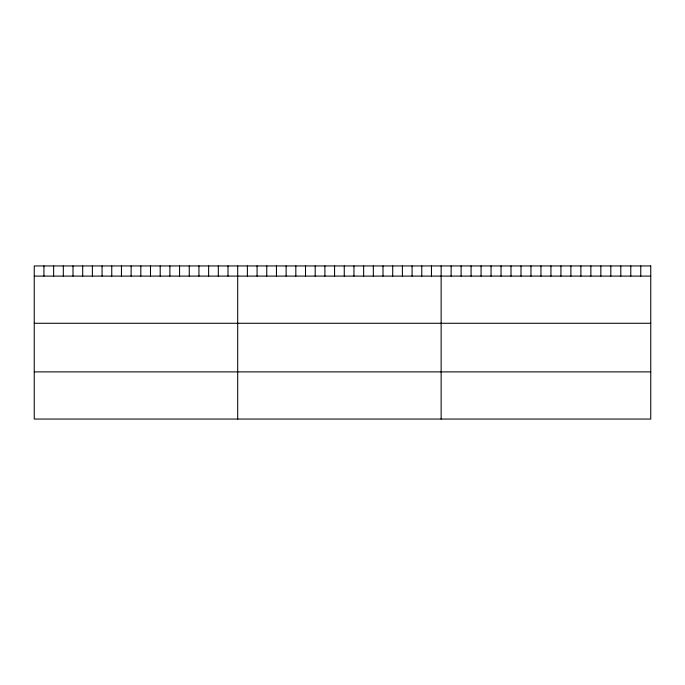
<?xml version="1.0" encoding="UTF-8"?>
<svg xmlns="http://www.w3.org/2000/svg" width="685" height="685" viewBox="0 0 685 685"><rect width="100%" height="100%" fill="white"/><g stroke="black" fill="none" stroke-linecap="round" stroke-linejoin="round"><path stroke-width="1.03" d="M34.25 276.098L650.75 276.098M34.25 323.277L650.75 323.277M34.25 371.886L650.75 371.886M640.766 265.943L640.766 276.098M630.791 265.943L630.791 276.098M620.807 265.943L620.807 276.098M610.823 265.943L610.823 276.098M600.839 265.943L600.839 276.098M590.864 265.943L590.864 276.098M580.88 265.943L580.88 276.098M570.896 265.943L570.896 276.098M560.921 265.943L560.921 276.098M550.937 265.943L550.937 276.098M540.953 265.943L540.953 276.098M530.969 265.943L530.969 276.098M520.994 265.943L520.994 276.098M511.01 265.943L511.01 276.098M501.026 265.943L501.026 276.098M491.051 265.943L491.051 276.098M481.067 265.943L481.067 276.098M471.083 265.943L471.083 276.098M461.099 265.943L461.099 276.098M451.124 265.943L451.124 276.098M441.14 265.943L441.14 419.057M431.456 265.943L431.456 276.098M421.763 265.943L421.763 276.098M412.079 265.943L412.079 276.098M402.386 265.943L402.386 276.098M392.702 265.943L392.702 276.098M383.009 265.943L383.009 276.098M373.325 265.943L373.325 276.098M363.641 265.943L363.641 276.098M353.948 265.943L353.948 276.098M344.264 265.943L344.264 276.098M334.571 265.943L334.571 276.098M324.887 265.943L324.887 276.098M315.194 265.943L315.194 276.098M305.51 265.943L305.51 276.098M295.826 265.943L295.826 276.098M286.133 265.943L286.133 276.098M276.449 265.943L276.449 276.098M266.756 265.943L266.756 276.098M257.072 265.943L257.072 276.098M247.379 265.943L247.379 276.098M237.695 265.943L237.695 419.057M228.011 265.943L228.011 276.098M218.318 265.943L218.318 276.098M208.634 265.943L208.634 276.098M198.941 265.943L198.941 276.098M189.257 265.943L189.257 276.098M179.564 265.943L179.564 276.098M169.88 265.943L169.88 276.098M160.196 265.943L160.196 276.098M150.503 265.943L150.503 276.098M140.819 265.943L140.819 276.098M131.126 265.943L131.126 276.098M121.442 265.943L121.442 276.098M111.749 265.943L111.749 276.098M102.065 265.943L102.065 276.098M92.381 265.943L92.381 276.098M82.688 265.943L82.688 276.098M73.004 265.943L73.004 276.098M63.311 265.943L63.311 276.098M53.627 265.943L53.627 276.098M43.934 265.943L43.934 276.098M650.75 265.943L34.25 265.943L34.25 419.057L650.75 419.057L650.75 265.943"/></g></svg>
